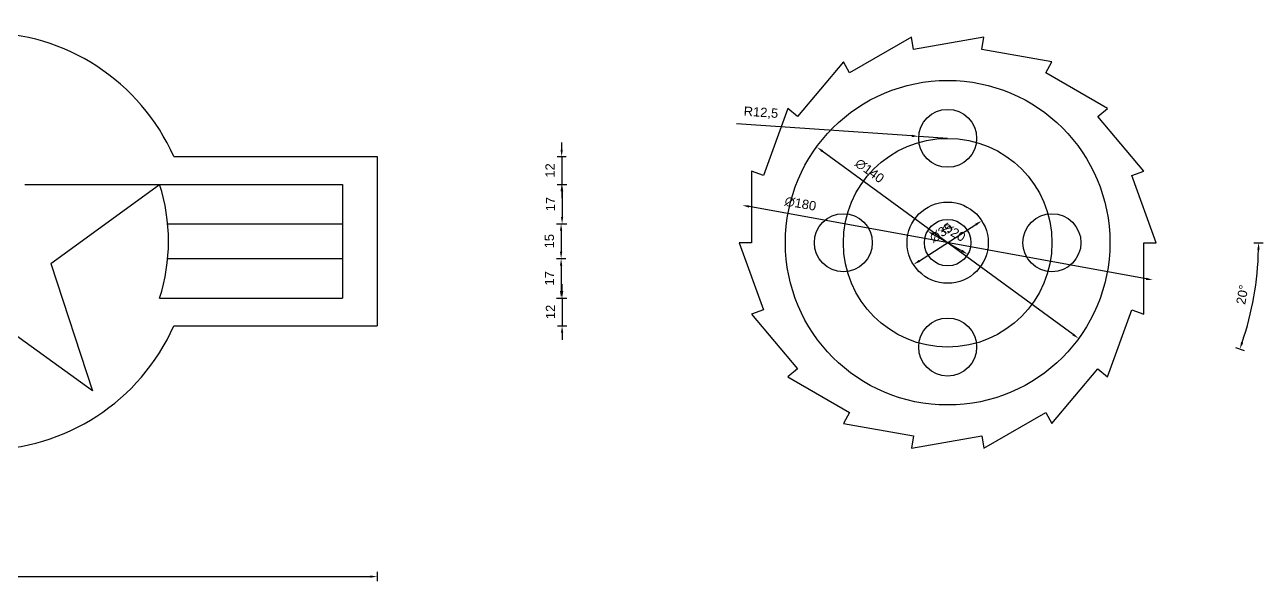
# Model space of a CAD drawing. Header units: millimetres. Extents: x 2100 to 32787, y 24082 to 35493.
# Drawn here: x 4389 to 4923, y 24536 to 24776 of the extents above; entities that cross this region are included whole.
import ezdxf

# ---------------------------------------------------------------- set-up
doc = ezdxf.new("R2010")
doc.units = ezdxf.units.MM
doc.linetypes.add('HIDDEN2', pattern=[4.7625, 3.175, -1.5875])
doc.layers.get('Defpoints').update_dxf_attribs({"color": 231, "linetype": 'HIDDEN2'})
doc.layers.add('ÖLÇÜ', color=181, linetype='Continuous')
doc.styles.get("Standard").update_dxf_attribs({"font": 'arial.ttf'})
doc.dimstyles.new('ISO-25', dxfattribs={"dimtxt": 4, "dimasz": 3, "dimexe": 2, "dimexo": 0.625, "dimgap": 3, "dimtad": 1, "dimtxsty": 'Standard', "dimcen": 2.5, "dimadec": 0, "dimazin": 0, "dimtfac": 1, "dimtix": 1, "dimtmove": 0, "dimatfit": 0, "dimfxl": 2, "dimfxlon": 1, "dimarcsym": 0})

# ---------------------------------------------------------------- blocks, each defined once
blk = doc.blocks.new('*U2513')
at = {"ltscale": 3}
for p, q in [((-2.71, 15.39), (2.71, 15.39)), ((-2.71, -15.39), (-2.71, 15.39))]:
    blk.add_line(p, q, dxfattribs=at)
blk = doc.blocks.new('*U2514')
at = {"color": 0, "linetype": 'ByBlock', "lineweight": -2, "transparency": 16777216}
for p, rotation in [((9093.21, 11856.56), 99.99999999999999), ((9062.9, 11851.22), 120), ((9123.53, 11851.22), 80), ((9036.24, 11835.83), 139.9999999999999), ((9150.18, 11835.83), 59.99999999999997), ((9016.45, 11812.25), 159.9999999999999), ((9169.97, 11812.25), 39.99999999999997), ((9005.93, 11783.32), 180), ((9180.5, 11783.32), 19.99999999999998), ((9005.93, 11752.54), 199.9999999999999), ((9169.97, 11723.61), 339.9999999999999), ((9016.45, 11723.61), 219.9999999999999), ((9150.18, 11700.03), 319.9999999999998), ((9036.24, 11700.03), 239.9999999999998), ((9123.53, 11684.64), 299.9999999999998), ((9062.9, 11684.64), 259.9999999999998), ((9093.21, 11679.3), 279.9999999999999)]:
    blk.add_blockref('*U2513', p, dxfattribs=dict(at, rotation=rotation))
blk.add_blockref('*U2513', (9180.5, 11752.54), dxfattribs=at)
blk = doc.blocks.new('*U2515')
at = {"ltscale": 3}
blk.add_circle((0, 0), 12.5, dxfattribs=at)
blk = doc.blocks.new('*U2512')
at = {"color": 0, "linetype": 'ByBlock', "lineweight": -2, "transparency": 16777216}
blk.add_blockref('*U2515', (9093.21, 11812.93), dxfattribs=at)
for p, rotation in [((9048.21, 11767.93), 90), ((9138.21, 11767.93), 270), ((9093.21, 11722.93), 180)]:
    blk.add_blockref('*U2515', p, dxfattribs=dict(at, rotation=rotation))
blk = doc.blocks.new('*D2524')
at = {"layer": 'Defpoints', "color": 0, "lineweight": 70, "ltscale": 3, "transparency": 16777216}
for p in [(4730.84, 24723.75), (4843.87, 24641.14)]:
    blk.add_point(p, dxfattribs=at)
at = {"layer": 'ÖLÇÜ', "color": 0, "lineweight": -2, "ltscale": 3, "transparency": 16777216}
blk.add_line((4841.45, 24642.92), (4733.26, 24721.98), dxfattribs=at)
at = {"layer": 'ÖLÇÜ', "color": 0, "lineweight": 70, "ltscale": 3, "transparency": 16777216}
for points in [[(4733.56, 24722.39), (4732.97, 24721.58), (4730.84, 24723.75)], [(4841.74, 24643.32), (4841.15, 24642.51), (4843.87, 24641.14)]]:
    blk.add_solid(points, dxfattribs=at)
at = {"layer": 'ÖLÇÜ', "color": 0, "ltscale": 3, "transparency": 16777216, "insert": (4753.68, 24713.44), "char_height": 4, "attachment_point": 5, "rotation": 323.838}
blk.add_mtext('∅140', dxfattribs=at)
blk = doc.blocks.new('*D2516')
at = {"layer": 'Defpoints', "color": 0, "lineweight": 70, "ltscale": 3, "transparency": 16777216}
for p in [(4774.88, 24728.3), (4787.35, 24727.45)]:
    blk.add_point(p, dxfattribs=at)
at = {"layer": 'ÖLÇÜ', "color": 0, "lineweight": -2, "ltscale": 3, "transparency": 16777216}
for p, q in [((4771.89, 24728.5), (4696.32, 24733.66)), ((4787.35, 24727.45), (4774.88, 24728.3))]:
    blk.add_line(p, q, dxfattribs=at)
at = {"layer": 'ÖLÇÜ', "color": 0, "lineweight": 70, "ltscale": 3, "transparency": 16777216}
blk.add_solid([(4771.92, 24729), (4771.86, 24728.01), (4774.88, 24728.3)], dxfattribs=at)
at = {"layer": 'ÖLÇÜ', "color": 0, "ltscale": 3, "transparency": 16777216, "insert": (4706.79, 24738.36), "char_height": 4, "attachment_point": 5, "rotation": 356.0992}
blk.add_mtext('R12,5', dxfattribs=at)
blk = doc.blocks.new('*D2525')
at = {"layer": 'Defpoints', "color": 0, "lineweight": 70, "ltscale": 3, "transparency": 16777216}
for p in [(4802.09, 24691.89), (4772.62, 24673.01)]:
    blk.add_point(p, dxfattribs=at)
at = {"layer": 'ÖLÇÜ', "color": 0, "lineweight": -2, "ltscale": 3, "transparency": 16777216}
blk.add_line((4775.15, 24674.63), (4799.56, 24690.27), dxfattribs=at)
at = {"layer": 'ÖLÇÜ', "color": 0, "lineweight": 70, "ltscale": 3, "transparency": 16777216}
for points in [[(4799.29, 24690.7), (4799.83, 24689.85), (4802.09, 24691.89)], [(4774.88, 24675.05), (4775.42, 24674.2), (4772.62, 24673.01)]]:
    blk.add_solid(points, dxfattribs=at)
at = {"layer": 'ÖLÇÜ', "color": 0, "ltscale": 3, "transparency": 16777216, "insert": (4784.57, 24686.79), "char_height": 4, "attachment_point": 5, "rotation": 32.6586}
blk.add_mtext('∅35', dxfattribs=at)
blk = doc.blocks.new('*D2526')
at = {"layer": 'Defpoints', "color": 0, "lineweight": 70, "ltscale": 3, "transparency": 16777216}
for p in [(4778.69, 24687.45), (4796.02, 24677.45)]:
    blk.add_point(p, dxfattribs=at)
at = {"layer": 'ÖLÇÜ', "color": 0, "lineweight": -2, "ltscale": 3, "transparency": 16777216}
blk.add_line((4781.29, 24685.95), (4793.42, 24678.95), dxfattribs=at)
at = {"layer": 'ÖLÇÜ', "color": 0, "lineweight": 70, "ltscale": 3, "transparency": 16777216}
for points in [[(4781.54, 24686.38), (4781.04, 24685.51), (4778.69, 24687.45)], [(4793.67, 24679.39), (4793.17, 24678.52), (4796.02, 24677.45)]]:
    blk.add_solid(points, dxfattribs=at)
at = {"layer": 'ÖLÇÜ', "color": 0, "ltscale": 3, "transparency": 16777216, "insert": (4789.93, 24686.91), "char_height": 4, "attachment_point": 5, "rotation": 330.0264}
blk.add_mtext('∅20', dxfattribs=at)
blk = doc.blocks.new('*D2517')
at = {"layer": 'Defpoints', "color": 0, "lineweight": 70, "ltscale": 3, "transparency": 16777216}
for p in [(4787.35, 24682.45), (4787.35, 24682.45), (4903.14, 24682.45), (4871.93, 24651.67), (4917.88, 24651.51)]:
    blk.add_point(p, dxfattribs=at)
at = {"layer": 'ÖLÇÜ', "color": 0, "lineweight": -2, "ltscale": 3, "transparency": 16777216}
for p, q in [((4919.5, 24682.45), (4923.5, 24682.45)), ((4911.53, 24637.25), (4915.29, 24635.89))]:
    blk.add_line(p, q, dxfattribs=at)
blk.add_arc((4787.35, 24682.45), 134.14, 341.2814, 358.7186, dxfattribs=at)
at = {"layer": 'ÖLÇÜ', "color": 0, "lineweight": 70, "ltscale": 3, "transparency": 16777216}
for points in [[(4920.96, 24679.46), (4921.96, 24679.44), (4921.5, 24682.45)], [(4914.87, 24639.23), (4913.93, 24639.57), (4913.41, 24636.57)]]:
    blk.add_solid(points, dxfattribs=at)
at = {"layer": 'ÖLÇÜ', "color": 0, "ltscale": 3, "transparency": 16777216, "insert": (4914.49, 24660.03), "char_height": 4, "attachment_point": 5, "rotation": 80}
blk.add_mtext('20°', dxfattribs=at)
blk = doc.blocks.new('*D2518')
at = {"layer": 'Defpoints', "color": 0, "lineweight": 70, "ltscale": 3, "transparency": 16777216}
for p in [(4698.81, 24698.56), (4875.9, 24666.34)]:
    blk.add_point(p, dxfattribs=at)
at = {"layer": 'ÖLÇÜ', "color": 0, "lineweight": -2, "ltscale": 3, "transparency": 16777216}
blk.add_line((4872.95, 24666.87), (4701.76, 24698.03), dxfattribs=at)
at = {"layer": 'ÖLÇÜ', "color": 0, "lineweight": 70, "ltscale": 3, "transparency": 16777216}
for points in [[(4701.85, 24698.52), (4701.67, 24697.53), (4698.81, 24698.56)], [(4873.04, 24667.36), (4872.86, 24666.38), (4875.9, 24666.34)]]:
    blk.add_solid(points, dxfattribs=at)
at = {"layer": 'ÖLÇÜ', "color": 0, "ltscale": 3, "transparency": 16777216, "insert": (4723.86, 24699.24), "char_height": 4, "attachment_point": 5, "rotation": 349.6859}
blk.add_mtext('∅180', dxfattribs=at)
blk = doc.blocks.new('*D2527')
at = {"layer": 'Defpoints', "color": 0, "lineweight": 70, "transparency": 16777216}
for p in [(4541.22, 24719.59), (4541.22, 24707.59), (4620.83, 24707.59)]:
    blk.add_point(p, dxfattribs=at)
at = {"layer": 'ÖLÇÜ', "color": 0, "lineweight": -2, "transparency": 16777216}
for p, q in [((4620.83, 24722.59), (4620.83, 24725.59)), ((4618.83, 24719.59), (4622.83, 24719.59)), ((4620.83, 24719.59), (4620.83, 24707.59)), ((4618.83, 24707.59), (4622.83, 24707.59)), ((4620.83, 24704.59), (4620.83, 24701.59))]:
    blk.add_line(p, q, dxfattribs=at)
at = {"layer": 'ÖLÇÜ', "color": 0, "lineweight": 70, "transparency": 16777216}
for points in [[(4620.33, 24722.59), (4621.33, 24722.59), (4620.83, 24719.59)], [(4620.33, 24704.59), (4621.33, 24704.59), (4620.83, 24707.59)]]:
    blk.add_solid(points, dxfattribs=at)
at = {"layer": 'ÖLÇÜ', "color": 0, "transparency": 16777216, "insert": (4615.82, 24713.59), "char_height": 4, "attachment_point": 5, "rotation": 90}
blk.add_mtext('12', dxfattribs=at)
blk = doc.blocks.new('*D2519')
at = {"layer": 'Defpoints', "color": 0, "lineweight": 70, "transparency": 16777216}
for p in [(4541.22, 24707.59), (4541.22, 24690.59), (4621.01, 24690.59)]:
    blk.add_point(p, dxfattribs=at)
at = {"layer": 'ÖLÇÜ', "color": 0, "lineweight": -2, "transparency": 16777216}
for p, q in [((4619.01, 24707.59), (4623.01, 24707.59)), ((4621.01, 24704.59), (4621.01, 24693.59)), ((4619.01, 24690.59), (4623.01, 24690.59))]:
    blk.add_line(p, q, dxfattribs=at)
at = {"layer": 'ÖLÇÜ', "color": 0, "lineweight": 70, "transparency": 16777216}
for points in [[(4620.51, 24704.59), (4621.51, 24704.59), (4621.01, 24707.59)], [(4620.51, 24693.59), (4621.51, 24693.59), (4621.01, 24690.59)]]:
    blk.add_solid(points, dxfattribs=at)
at = {"layer": 'ÖLÇÜ', "color": 0, "transparency": 16777216, "insert": (4616, 24699.09), "char_height": 4, "attachment_point": 5, "rotation": 90}
blk.add_mtext('17', dxfattribs=at)
blk = doc.blocks.new('*D2520')
at = {"layer": 'Defpoints', "color": 0, "lineweight": 70, "transparency": 16777216}
for p in [(4541.22, 24690.59), (4541.22, 24675.59), (4620.58, 24675.59)]:
    blk.add_point(p, dxfattribs=at)
at = {"layer": 'ÖLÇÜ', "color": 0, "lineweight": -2, "transparency": 16777216}
for p, q in [((4618.58, 24690.59), (4622.58, 24690.59)), ((4620.58, 24687.59), (4620.58, 24678.59)), ((4618.58, 24675.59), (4622.58, 24675.59))]:
    blk.add_line(p, q, dxfattribs=at)
at = {"layer": 'ÖLÇÜ', "color": 0, "lineweight": 70, "transparency": 16777216}
for points in [[(4620.08, 24687.59), (4621.08, 24687.59), (4620.58, 24690.59)], [(4620.08, 24678.59), (4621.08, 24678.59), (4620.58, 24675.59)]]:
    blk.add_solid(points, dxfattribs=at)
at = {"layer": 'ÖLÇÜ', "color": 0, "transparency": 16777216, "insert": (4615.54, 24683.09), "char_height": 4, "attachment_point": 5, "rotation": 90}
blk.add_mtext('15', dxfattribs=at)
blk = doc.blocks.new('*D2521')
at = {"layer": 'Defpoints', "color": 0, "lineweight": 70, "transparency": 16777216}
for p in [(4541.22, 24675.59), (4541.22, 24658.59), (4620.58, 24658.59)]:
    blk.add_point(p, dxfattribs=at)
at = {"layer": 'ÖLÇÜ', "color": 0, "lineweight": -2, "transparency": 16777216}
for p, q in [((4618.58, 24675.59), (4622.58, 24675.59)), ((4620.58, 24672.59), (4620.58, 24661.59)), ((4618.58, 24658.59), (4622.58, 24658.59))]:
    blk.add_line(p, q, dxfattribs=at)
at = {"layer": 'ÖLÇÜ', "color": 0, "lineweight": 70, "transparency": 16777216}
for points in [[(4620.08, 24672.59), (4621.08, 24672.59), (4620.58, 24675.59)], [(4620.08, 24661.59), (4621.08, 24661.59), (4620.58, 24658.59)]]:
    blk.add_solid(points, dxfattribs=at)
at = {"layer": 'ÖLÇÜ', "color": 0, "transparency": 16777216, "insert": (4615.57, 24667.09), "char_height": 4, "attachment_point": 5, "rotation": 90}
blk.add_mtext('17', dxfattribs=at)
blk = doc.blocks.new('*D2528')
at = {"layer": 'Defpoints', "color": 0, "lineweight": 70, "transparency": 16777216}
for p in [(4541.22, 24658.59), (4541.22, 24646.59), (4621.01, 24646.59)]:
    blk.add_point(p, dxfattribs=at)
at = {"layer": 'ÖLÇÜ', "color": 0, "lineweight": -2, "transparency": 16777216}
for p, q in [((4621.01, 24661.59), (4621.01, 24664.59)), ((4619.01, 24658.59), (4623.01, 24658.59)), ((4621.01, 24658.59), (4621.01, 24646.59)), ((4619.01, 24646.59), (4623.01, 24646.59)), ((4621.01, 24643.59), (4621.01, 24640.59))]:
    blk.add_line(p, q, dxfattribs=at)
at = {"layer": 'ÖLÇÜ', "color": 0, "lineweight": 70, "transparency": 16777216}
for points in [[(4620.51, 24661.59), (4621.51, 24661.59), (4621.01, 24658.59)], [(4620.51, 24643.59), (4621.51, 24643.59), (4621.01, 24646.59)]]:
    blk.add_solid(points, dxfattribs=at)
at = {"layer": 'ÖLÇÜ', "color": 0, "transparency": 16777216, "insert": (4616, 24652.59), "char_height": 4, "attachment_point": 5, "rotation": 90}
blk.add_mtext('12', dxfattribs=at)
blk = doc.blocks.new('*D2529')
at = {"layer": 'Defpoints', "color": 0, "lineweight": 70, "transparency": 16777216}
for p in [(4201.22, 24646.59), (4541.22, 24646.59), (4541.22, 24538.45)]:
    blk.add_point(p, dxfattribs=at)
at = {"layer": 'ÖLÇÜ', "color": 0, "lineweight": -2, "transparency": 16777216}
for p, q in [((4201.22, 24540.45), (4201.22, 24536.45)), ((4204.22, 24538.45), (4538.22, 24538.45)), ((4541.22, 24540.45), (4541.22, 24536.45))]:
    blk.add_line(p, q, dxfattribs=at)
at = {"layer": 'ÖLÇÜ', "color": 0, "lineweight": 70, "transparency": 16777216}
for points in [[(4204.22, 24538.95), (4204.22, 24537.95), (4201.22, 24538.45)], [(4538.22, 24538.95), (4538.22, 24537.95), (4541.22, 24538.45)]]:
    blk.add_solid(points, dxfattribs=at)
at = {"layer": 'ÖLÇÜ', "color": 0, "transparency": 16777216, "insert": (4371.22, 24543.49), "char_height": 4, "attachment_point": 5}
blk.add_mtext('340', dxfattribs=at)

msp = doc.modelspace()

# ---------------------------------------------------------------- linework, layer by layer
for p, q in [((4453.482, 24719.586), (4541.215, 24719.586)), ((4541.215, 24719.586), (4541.215, 24646.586)), ((4389.194, 24707.586), (4447.372, 24707.586)), ((4400.394, 24673.455), (4447.372, 24707.586)), ((4447.372, 24707.586), (4526.215, 24707.586)), ((4526.215, 24707.586), (4526.215, 24658.586)), ((4450.863, 24690.586), (4526.215, 24690.586)), ((4450.863, 24675.586), (4526.215, 24675.586)), ((4400.394, 24673.455), (4418.426, 24618.502)), ((4447.372, 24658.586), (4526.215, 24658.586)), ((4418.426, 24618.502), (4371.449, 24652.425)), ((4453.482, 24646.586), (4541.215, 24646.586))]:
    msp.add_line(p, q)
at = {"ltscale": 3}
for radius in [70, 45, 17.5, 10]:
    msp.add_circle((4787.354, 24682.45), radius, dxfattribs=at)
for radius, start, end in [(90, 23.92595, 156.07405), (80, 342.16662, 17.83338), (90, 203.92595, 336.07405)]:
    msp.add_arc((4371.215, 24683.086), radius, start, end)

# ---------------------------------------------------------------- block references
for name in ['*U2514', '*U2512']:
    msp.add_blockref(name, (-4305.857, 12914.519))

# ---------------------------------------------------------------- dimensions: what is measured, and where the dimension line sits
at = {"layer": 'ÖLÇÜ', "ltscale": 3}
dim = msp.add_radius_dim(center=(4787.354, 24727.45), mpoint=(4774.883, 24728.3), dimstyle='ISO-25', dxfattribs=at)
dim.commit()
dim.dimension.update_dxf_attribs({"geometry": '*D2516', "text_midpoint": (4706.421, 24732.968), "dimtype": 164})
at = {"layer": 'ÖLÇÜ'}
for base, p1, p2, picture, middle in [((4620.829, 24707.586), (4541.215, 24719.586), (4541.215, 24707.586), '*D2527', (4615.821, 24713.586)), ((4621.01, 24690.586), (4541.215, 24707.586), (4541.215, 24690.586), '*D2519', (4616.002, 24699.086)), ((4620.583, 24675.586), (4541.215, 24690.586), (4541.215, 24675.586), '*D2520', (4615.541, 24683.086)), ((4620.583, 24658.586), (4541.215, 24675.586), (4541.215, 24658.586), '*D2521', (4615.575, 24667.086)), ((4621.01, 24646.586), (4541.215, 24658.586), (4541.215, 24646.586), '*D2528', (4616.002, 24652.586))]:
    dim = msp.add_linear_dim(base=base, p1=p1, p2=p2, angle=90, dimstyle='ISO-25', dxfattribs=at)
    dim.commit()
    dim.dimension.update_dxf_attribs({"geometry": picture, "text_midpoint": middle})
at = {"layer": 'ÖLÇÜ', "ltscale": 3}
for p1, p2, picture, middle in [((4843.869, 24641.145), (4730.84, 24723.755), '*D2524', (4750.643, 24709.281)), ((4875.9, 24666.336), (4698.808, 24698.564), '*D2518', (4722.941, 24694.172))]:
    dim = msp.add_diameter_dim_2p(p1=p1, p2=p2, dimstyle='ISO-25', dxfattribs=at)
    dim.commit()
    dim.dimension.update_dxf_attribs({"geometry": picture, "text_midpoint": middle, "dimtype": 163})
for p1, p2, picture, middle in [((4772.621, 24673.006), (4802.087, 24691.893), '*D2525', (4784.573, 24686.789)), ((4778.692, 24687.446), (4796.017, 24677.454), '*D2526', (4789.929, 24686.915))]:
    dim = msp.add_diameter_dim_2p(p1=p1, p2=p2, dimstyle='ISO-25', dxfattribs=at)
    dim.commit()
    dim.dimension.update_dxf_attribs({"geometry": picture, "text_midpoint": middle})
dim = msp.add_angular_dim_2l(base=(4917.882, 24651.514), line1=((4787.354, 24682.45), (4871.927, 24651.668)), line2=((4787.354, 24682.45), (4903.143, 24682.45)), dimstyle='ISO-25', dxfattribs=at)
dim.commit()
dim.dimension.update_dxf_attribs({"geometry": '*D2517', "text_midpoint": (4914.494, 24660.032)})
at = {"layer": 'ÖLÇÜ'}
dim = msp.add_linear_dim(base=(4541.215, 24538.45), p1=(4201.215, 24646.586), p2=(4541.215, 24646.586), dimstyle='ISO-25', dxfattribs=at)
dim.commit()
dim.dimension.update_dxf_attribs({"geometry": '*D2529', "text_midpoint": (4371.215, 24543.494)})

doc.saveas('drawing.dxf')
